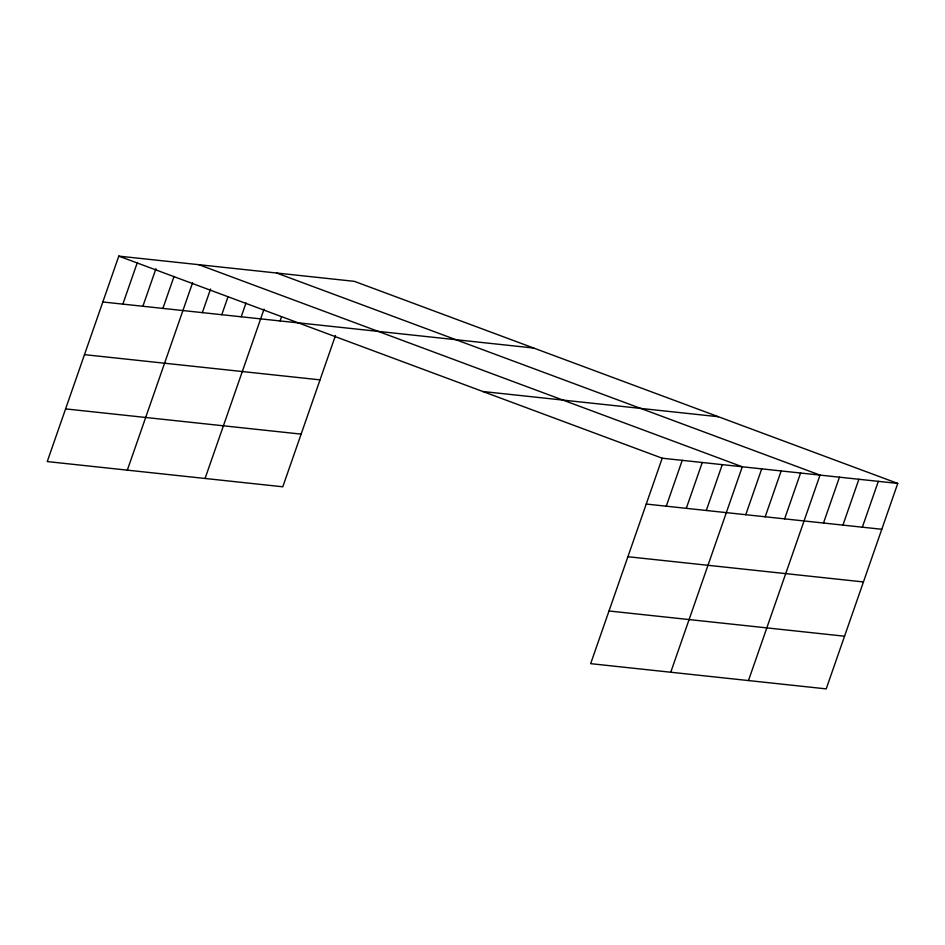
<?xml version="1.0" encoding="UTF-8"?>
<svg xmlns="http://www.w3.org/2000/svg" width="945" height="945" viewBox="0 0 945 945"><rect width="100%" height="100%" fill="white"/><g stroke="black" fill="none" stroke-linecap="round" stroke-linejoin="round"><path stroke-width="1.42" d="M897.75 483.427L662.209 458.207L590.66 663.662L826.202 688.881L897.75 483.427L354.34 281.338L118.798 256.119L47.25 461.573L282.791 486.793L335.475 335.51M122.85 304.113L137.368 262.438M142.872 306.263L155.937 268.746M162.894 308.401L174.022 276.448M127.339 470.149L192.591 282.756M202.348 312.63L210.57 289.005M221.78 314.709L228.064 296.647M241.211 316.788L246.043 302.896M205.065 478.477L264.033 309.145M280.074 320.946L281.527 316.776M666.26 506.201L682.231 460.345M686.283 508.339L702.253 462.495M706.305 510.489L722.275 464.633M670.749 672.238L742.297 466.783L198.875 264.695M745.759 514.706L761.729 468.862M765.19 516.785L781.161 470.941M784.622 518.864L800.592 473.02M748.475 680.554L820.024 475.099L276.613 273.022M823.485 523.034L839.455 477.178M842.916 525.113L858.887 479.257M862.348 527.192L878.318 481.348M298.124 322.812L533.665 348.032M102.828 301.975L299.506 323.025M482.883 391.513L718.424 416.733M84.483 354.647L320.024 379.855M65.595 408.901L301.136 434.121M646.25 504.051L881.779 529.271M627.905 556.723L863.447 581.943M609.005 610.99L844.546 636.209M118.798 256.119L662.209 458.207"/></g></svg>
